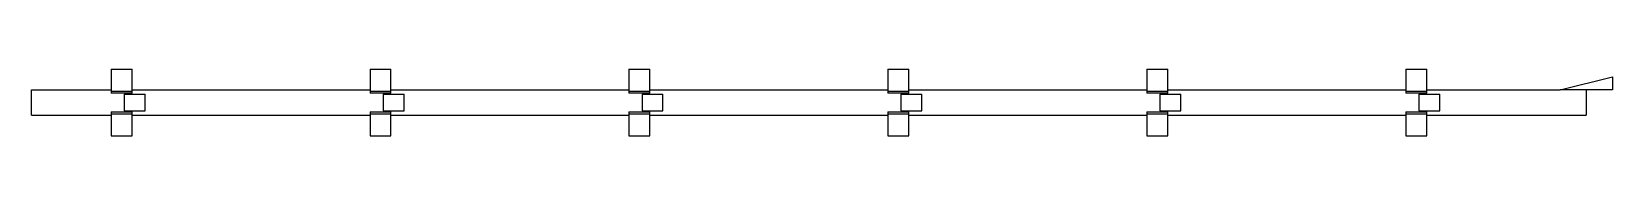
# Model space of a CAD drawing. Header units: millimetres. Extents: x -185 to 2837, y -64 to 64.
import ezdxf

# ---------------------------------------------------------------- set-up
doc = ezdxf.new("R2010")
doc.units = ezdxf.units.MM
doc.layers.add('KwikScaf Matrix', color=7, linetype='Continuous')

# ---------------------------------------------------------------- blocks, each defined once
blk = doc.blocks.new('Endon 2D Standard 3 Metre')
at = {"layer": 'KwikScaf Matrix', "color": 0}
for p, q in [((-33, 64), (-33, 59.5)), ((-33, 64), (7, 64)), ((7, 59.5), (7, 64)), ((462, 64), (462, 59.5)), ((462, 64), (502, 64)), ((502, 59.5), (502, 64)), ((957, 64), (957, 59.5)), ((957, 64), (997, 64)), ((997, 59.5), (997, 64)), ((1452, 64), (1452, 59.5)), ((1452, 64), (1492, 64)), ((1492, 59.5), (1492, 64)), ((1947, 64), (1947, 59.5)), ((1947, 64), (1987, 64)), ((1987, 59.5), (1987, 64)), ((2442, 64), (2442, 59.5)), ((2442, 64), (2482, 64)), ((2482, 59.5), (2482, 64)), ((-33, 59.5), (-33, 21.9)), ((7, 21.9), (7, 59.5)), ((462, 59.5), (462, 21.9)), ((502, 21.9), (502, 59.5)), ((957, 59.5), (957, 21.9)), ((997, 21.9), (997, 59.5)), ((1452, 59.5), (1452, 21.9)), ((1492, 21.9), (1492, 59.5)), ((1947, 59.5), (1947, 21.9)), ((1987, 21.9), (1987, 59.5)), ((2442, 59.5), (2442, 21.9)), ((2482, 21.9), (2482, 59.5)), ((2737, 24), (2837, 49)), ((2837, 49), (2837, 24)), ((-185, -24), (-185, 24)), ((-185, 24), (-33, 24)), ((-33, 21.9), (7, 21.9)), ((-33, 21.9), (-33, 18.2)), ((7, 18.2), (-33, 18.2)), ((-8, 15.7), (32, 15.7)), ((-8, 15.7), (-8, 5.8)), ((-8, 5.8), (-8, -5.8)), ((7, 24), (462, 24)), ((7, 18.2), (7, 21.9)), ((32, 5.8), (32, 15.7)), ((32, -5.8), (32, 5.8)), ((462, 21.9), (502, 21.9)), ((462, 21.9), (462, 18.2)), ((502, 18.2), (462, 18.2)), ((487, 15.7), (527, 15.7)), ((487, 15.7), (487, 5.8)), ((487, 5.8), (487, -5.8)), ((502, 24), (957, 24)), ((502, 18.2), (502, 21.9)), ((527, 5.8), (527, 15.7)), ((527, -5.8), (527, 5.8)), ((957, 21.9), (997, 21.9)), ((957, 21.9), (957, 18.2)), ((997, 18.2), (957, 18.2)), ((982, 15.7), (1022, 15.7)), ((982, 15.7), (982, 5.8)), ((982, 5.8), (982, -5.8)), ((997, 24), (1452, 24)), ((997, 18.2), (997, 21.9)), ((1022, 5.8), (1022, 15.7)), ((1022, -5.8), (1022, 5.8)), ((1452, 21.9), (1492, 21.9)), ((1452, 21.9), (1452, 18.2)), ((1492, 18.2), (1452, 18.2)), ((1477, 15.7), (1477, 5.8)), ((1477, 15.7), (1517, 15.7)), ((1477, 5.8), (1477, -5.8)), ((1492, 24), (1947, 24)), ((1492, 18.2), (1492, 21.9)), ((1517, 5.8), (1517, 15.7)), ((1517, -5.8), (1517, 5.8)), ((1947, 21.9), (1987, 21.9)), ((1947, 21.9), (1947, 18.2)), ((1987, 18.2), (1947, 18.2)), ((1972, 15.7), (2012, 15.7)), ((1972, 15.7), (1972, 5.8)), ((1972, 5.8), (1972, -5.8)), ((1987, 24), (2442, 24)), ((1987, 18.2), (1987, 21.9)), ((2012, 5.8), (2012, 15.7)), ((2012, -5.8), (2012, 5.8)), ((2442, 21.9), (2482, 21.9)), ((2442, 21.9), (2442, 18.2)), ((2482, 18.2), (2442, 18.2)), ((2467, 15.7), (2507, 15.7)), ((2467, 15.7), (2467, 5.8)), ((2467, 5.8), (2467, -5.8)), ((2482, 24), (2737, 24)), ((2482, 18.2), (2482, 21.9)), ((2507, 5.8), (2507, 15.7)), ((2507, -5.8), (2507, 5.8)), ((2837, 24), (2737, 24)), ((2787, 24), (2787, -24)), ((-185, -24), (-33, -24)), ((-33, -18.2), (7, -18.2)), ((-33, -18.2), (-33, -21.9)), ((-33, -21.9), (-33, -59.5)), ((-33, -21.9), (7, -21.9)), ((-8, -5.8), (-8, -15.7)), ((-8, -15.7), (32, -15.7)), ((7, -21.9), (7, -18.2)), ((7, -59.5), (7, -21.9)), ((7, -24), (462, -24)), ((32, -15.7), (32, -5.8)), ((462, -18.2), (502, -18.2)), ((462, -18.2), (462, -21.9)), ((462, -21.9), (462, -59.5)), ((462, -21.9), (502, -21.9)), ((487, -5.8), (487, -15.7)), ((487, -15.7), (527, -15.7)), ((502, -21.9), (502, -18.2)), ((502, -59.5), (502, -21.9)), ((502, -24), (957, -24)), ((527, -15.7), (527, -5.8)), ((957, -18.2), (997, -18.2)), ((957, -18.2), (957, -21.9)), ((957, -21.9), (957, -59.5)), ((957, -21.9), (997, -21.9)), ((982, -5.8), (982, -15.7)), ((982, -15.7), (1022, -15.7)), ((997, -21.9), (997, -18.2)), ((997, -59.5), (997, -21.9)), ((997, -24), (1452, -24)), ((1022, -15.7), (1022, -5.8)), ((1452, -18.2), (1492, -18.2)), ((1452, -18.2), (1452, -21.9)), ((1452, -21.9), (1452, -59.5)), ((1452, -21.9), (1492, -21.9)), ((1477, -5.8), (1477, -15.7)), ((1477, -15.7), (1517, -15.7)), ((1492, -21.9), (1492, -18.2)), ((1492, -59.5), (1492, -21.9)), ((1492, -24), (1947, -24)), ((1517, -15.7), (1517, -5.8)), ((1947, -18.2), (1987, -18.2)), ((1947, -18.2), (1947, -21.9)), ((1947, -21.9), (1947, -59.5)), ((1947, -21.9), (1987, -21.9)), ((1972, -5.8), (1972, -15.7)), ((1972, -15.7), (2012, -15.7)), ((1987, -21.9), (1987, -18.2)), ((1987, -59.5), (1987, -21.9)), ((1987, -24), (2442, -24)), ((2012, -15.7), (2012, -5.8)), ((2442, -18.2), (2482, -18.2)), ((2442, -18.2), (2442, -21.9)), ((2442, -21.9), (2442, -59.5)), ((2442, -21.9), (2482, -21.9)), ((2467, -5.8), (2467, -15.7)), ((2467, -15.7), (2507, -15.7)), ((2482, -21.9), (2482, -18.2)), ((2482, -59.5), (2482, -21.9)), ((2482, -24), (2787, -24)), ((2507, -15.7), (2507, -5.8)), ((-33, -59.5), (-33, -64)), ((7, -64), (7, -59.5)), ((462, -59.5), (462, -64)), ((502, -64), (502, -59.5)), ((957, -59.5), (957, -64)), ((997, -64), (997, -59.5)), ((1452, -59.5), (1452, -64)), ((1492, -64), (1492, -59.5)), ((1947, -59.5), (1947, -64)), ((1987, -64), (1987, -59.5)), ((2442, -59.5), (2442, -64)), ((2482, -64), (2482, -59.5)), ((-33, -64), (7, -64)), ((462, -64), (502, -64)), ((957, -64), (997, -64)), ((1452, -64), (1492, -64)), ((1947, -64), (1987, -64)), ((2442, -64), (2482, -64))]:
    blk.add_line(p, q, dxfattribs=at)

msp = doc.modelspace()

# ---------------------------------------------------------------- block references
msp.add_blockref('Endon 2D Standard 3 Metre', (0, 0))

doc.saveas('drawing.dxf')
